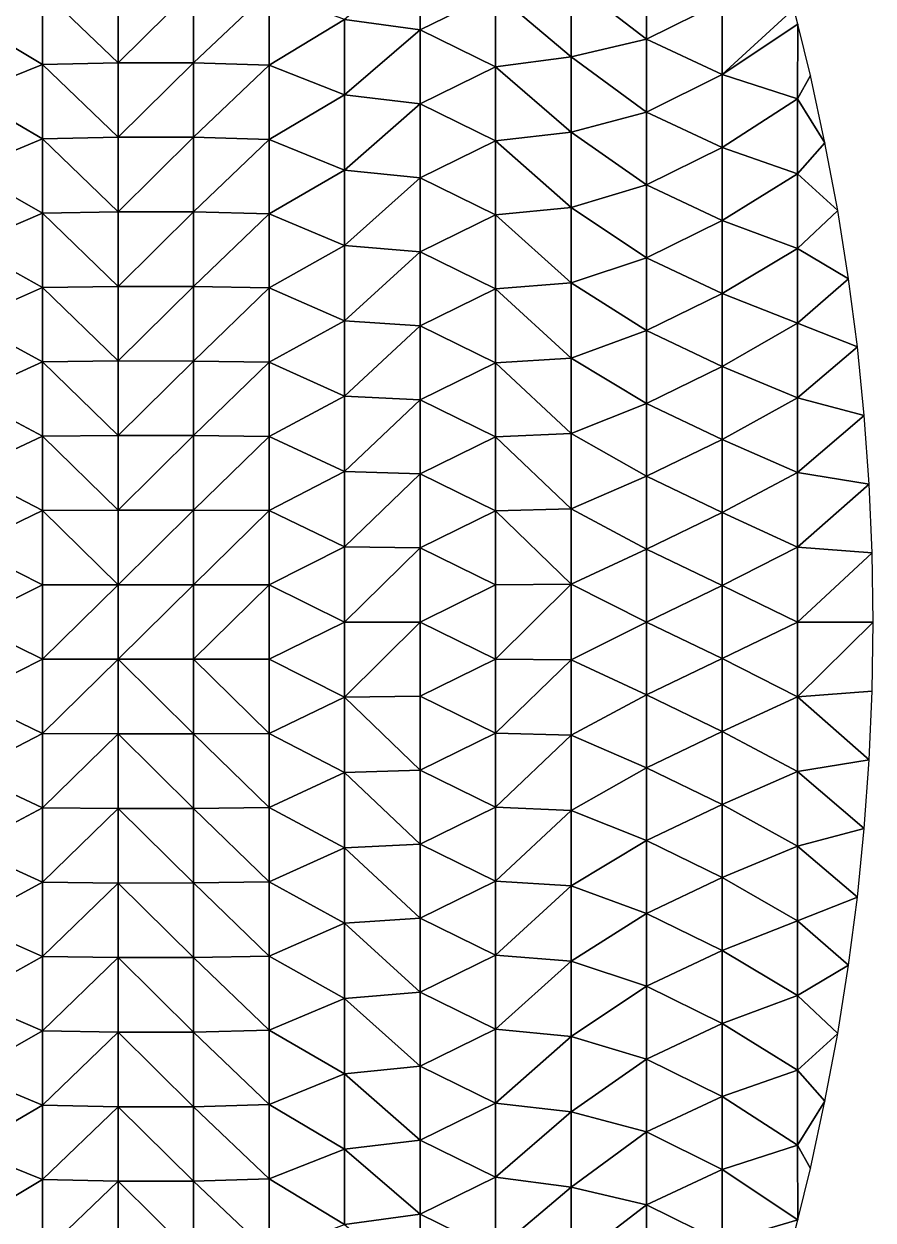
# Model space of a CAD drawing. Header units: inches. Extents: x -160 to 160, y -160 to 160.
# Drawn here: x 103.7 to 160, y -39.7 to 39.7 of the extents above; entities that cross this region are included whole.
import ezdxf

# ---------------------------------------------------------------- set-up
doc = ezdxf.new("R2010")
doc.units = ezdxf.units.IN
doc.header["$LTSCALE"] = 35.827254
doc.header["$MEASUREMENT"] = 0
doc.layers.add('1', color=7, linetype='CONTINUOUS')

msp = doc.modelspace()

# ---------------------------------------------------------------- linework, layer by layer
at = {"layer": '1', "linetype": 'CONTINUOUS'}
for points in [[(129.975, 39.269), (129.975, 44.178), (124.97, 39.944), (129.975, 39.269)], [(129.975, 39.269), (134.98, 41.718), (129.975, 44.178), (129.975, 39.269)], [(144.99, 38.642), (144.99, 43.472), (139.985, 42.486), (144.99, 38.642)], [(144.99, 38.642), (149.995, 41.136), (144.99, 43.472), (144.99, 38.642)], [(139.985, 37.488), (139.985, 42.486), (134.98, 41.718), (139.985, 37.488)], [(139.985, 37.488), (144.99, 38.642), (139.985, 42.486), (139.985, 37.488)], [(104.95, 36.968), (104.95, 41.898), (99.945, 39.959), (104.95, 36.968)], [(109.955, 37.091), (109.955, 42.037), (104.95, 41.898), (109.955, 37.091)], [(104.95, 36.968), (109.955, 37.091), (104.95, 41.898), (104.95, 36.968)], [(109.955, 37.091), (114.96, 42.031), (109.955, 42.037), (109.955, 37.091)], [(114.96, 37.086), (114.96, 42.031), (109.955, 37.091), (114.96, 37.086)], [(114.96, 37.086), (119.965, 41.839), (114.96, 42.031), (114.96, 37.086)], [(119.965, 36.917), (119.965, 41.839), (114.96, 37.086), (119.965, 36.917)], [(119.965, 36.917), (124.97, 39.944), (119.965, 41.839), (119.965, 36.917)], [(134.98, 36.81), (134.98, 41.718), (129.975, 39.269), (134.98, 36.81)], [(134.98, 36.81), (139.985, 37.488), (134.98, 41.718), (134.98, 36.81)], [(149.995, 36.296), (149.995, 41.136), (144.99, 38.642), (149.995, 36.296)], [(149.995, 36.296), (154.744, 40.671), (149.995, 41.136), (149.995, 36.296)], [(155.012, 39.64), (154.744, 40.671), (149.995, 36.296), (155.012, 39.64)], [(99.945, 34.964), (104.95, 36.968), (99.945, 39.959), (99.945, 34.964)], [(124.97, 34.951), (124.97, 39.944), (119.965, 36.917), (124.97, 34.951)], [(124.97, 34.951), (129.975, 39.269), (124.97, 39.944), (124.97, 34.951)], [(129.975, 34.361), (129.975, 39.269), (124.97, 34.951), (129.975, 34.361)], [(129.975, 34.361), (134.98, 36.81), (129.975, 39.269), (129.975, 34.361)], [(155, 34.684), (155.012, 39.64), (149.995, 36.296), (155, 34.684)], [(155.012, 39.64), (155, 34.684), (155.842, 36.241), (155.012, 39.64)], [(144.99, 33.812), (144.99, 38.642), (139.985, 37.488), (144.99, 33.812)], [(144.99, 33.812), (149.995, 36.296), (144.99, 38.642), (144.99, 33.812)], [(139.985, 32.489), (139.985, 37.488), (134.98, 36.81), (139.985, 32.489)], [(139.985, 32.489), (144.99, 33.812), (139.985, 37.488), (139.985, 32.489)], [(104.95, 32.039), (104.95, 36.968), (99.945, 34.964), (104.95, 32.039)], [(109.955, 32.146), (109.955, 37.091), (104.95, 36.968), (109.955, 32.146)], [(104.95, 32.039), (109.955, 32.146), (104.95, 36.968), (104.95, 32.039)], [(109.955, 32.146), (114.96, 37.086), (109.955, 37.091), (109.955, 32.146)], [(114.96, 32.141), (114.96, 37.086), (109.955, 32.146), (114.96, 32.141)], [(114.96, 32.141), (119.965, 36.917), (114.96, 37.086), (114.96, 32.141)], [(119.965, 31.995), (119.965, 36.917), (114.96, 32.141), (119.965, 31.995)], [(119.965, 31.995), (124.97, 34.951), (119.965, 36.917), (119.965, 31.995)], [(134.98, 31.902), (134.98, 36.81), (129.975, 34.361), (134.98, 31.902)], [(134.98, 31.902), (139.985, 32.489), (134.98, 36.81), (134.98, 31.902)], [(149.995, 31.457), (149.995, 36.296), (144.99, 33.812), (149.995, 31.457)], [(149.995, 31.457), (155, 34.684), (149.995, 36.296), (149.995, 31.457)], [(155.842, 36.241), (155, 34.684), (156.812, 31.778), (155.842, 36.241)], [(99.945, 29.969), (104.95, 32.039), (99.945, 34.964), (99.945, 29.969)], [(124.97, 29.958), (124.97, 34.951), (119.965, 31.995), (124.97, 29.958)], [(124.97, 29.958), (129.975, 34.361), (124.97, 34.951), (124.97, 29.958)], [(129.975, 29.452), (129.975, 34.361), (124.97, 29.958), (129.975, 29.452)], [(129.975, 29.452), (134.98, 31.902), (129.975, 34.361), (129.975, 29.452)], [(155, 29.729), (155, 34.684), (149.995, 31.457), (155, 29.729)], [(155, 34.684), (155, 29.729), (156.812, 31.778), (155, 34.684)], [(144.99, 28.982), (144.99, 33.812), (139.985, 32.489), (144.99, 28.982)], [(144.99, 28.982), (149.995, 31.457), (144.99, 33.812), (144.99, 28.982)], [(104.95, 27.11), (104.95, 32.039), (99.945, 29.969), (104.95, 27.11)], [(109.955, 27.2), (109.955, 32.146), (104.95, 32.039), (109.955, 27.2)], [(104.95, 27.11), (109.955, 27.2), (104.95, 32.039), (104.95, 27.11)], [(109.955, 27.2), (114.96, 32.141), (109.955, 32.146), (109.955, 27.2)], [(114.96, 27.197), (114.96, 32.141), (109.955, 27.2), (114.96, 27.197)], [(114.96, 27.197), (119.965, 31.995), (114.96, 32.141), (114.96, 27.197)], [(119.965, 27.072), (119.965, 31.995), (114.96, 27.197), (119.965, 27.072)], [(119.965, 27.072), (124.97, 29.958), (119.965, 31.995), (119.965, 27.072)], [(134.98, 26.994), (134.98, 31.902), (129.975, 29.452), (134.98, 26.994)], [(139.985, 27.491), (139.985, 32.489), (134.98, 31.902), (139.985, 27.491)], [(134.98, 26.994), (139.985, 27.491), (134.98, 31.902), (134.98, 26.994)], [(139.985, 27.491), (144.99, 28.982), (139.985, 32.489), (139.985, 27.491)], [(156.812, 31.778), (155, 29.729), (157.656, 27.283), (156.812, 31.778)], [(149.995, 26.617), (149.995, 31.457), (144.99, 28.982), (149.995, 26.617)], [(149.995, 26.617), (155, 29.729), (149.995, 31.457), (149.995, 26.617)], [(99.945, 24.974), (104.95, 27.11), (99.945, 29.969), (99.945, 24.974)], [(124.97, 24.965), (124.97, 29.958), (119.965, 27.072), (124.97, 24.965)], [(124.97, 24.965), (129.975, 29.452), (124.97, 29.958), (124.97, 24.965)], [(129.975, 24.543), (129.975, 29.452), (124.97, 24.965), (129.975, 24.543)], [(129.975, 24.543), (134.98, 26.994), (129.975, 29.452), (129.975, 24.543)], [(155, 24.774), (155, 29.729), (149.995, 26.617), (155, 24.774)], [(155, 29.729), (155, 24.774), (157.656, 27.283), (155, 29.729)], [(144.99, 24.151), (144.99, 28.982), (139.985, 27.491), (144.99, 24.151)], [(144.99, 24.151), (149.995, 26.617), (144.99, 28.982), (144.99, 24.151)], [(104.95, 22.181), (104.95, 27.11), (99.945, 24.974), (104.95, 22.181)], [(109.955, 22.255), (109.955, 27.2), (104.95, 27.11), (109.955, 22.255)], [(104.95, 22.181), (109.955, 22.255), (104.95, 27.11), (104.95, 22.181)], [(109.955, 22.255), (114.96, 27.197), (109.955, 27.2), (109.955, 22.255)], [(114.96, 22.252), (114.96, 27.197), (109.955, 22.255), (114.96, 22.252)], [(114.96, 22.252), (119.965, 27.072), (114.96, 27.197), (114.96, 22.252)], [(119.965, 22.15), (119.965, 27.072), (114.96, 22.252), (119.965, 22.15)], [(119.965, 22.15), (124.97, 24.965), (119.965, 27.072), (119.965, 22.15)], [(134.98, 22.086), (134.98, 26.994), (129.975, 24.543), (134.98, 22.086)], [(139.985, 22.493), (139.985, 27.491), (134.98, 26.994), (139.985, 22.493)], [(134.98, 22.086), (139.985, 22.493), (134.98, 26.994), (134.98, 22.086)], [(139.985, 22.493), (144.99, 24.151), (139.985, 27.491), (139.985, 22.493)], [(157.656, 27.283), (155, 24.774), (158.372, 22.766), (157.656, 27.283)], [(149.995, 21.778), (149.995, 26.617), (144.99, 24.151), (149.995, 21.778)], [(149.995, 21.778), (155, 24.774), (149.995, 26.617), (149.995, 21.778)], [(99.945, 19.979), (104.95, 22.181), (99.945, 24.974), (99.945, 19.979)], [(124.97, 19.972), (124.97, 24.965), (119.965, 22.15), (124.97, 19.972)], [(124.97, 19.972), (129.975, 24.543), (124.97, 24.965), (124.97, 19.972)], [(155, 19.819), (155, 24.774), (149.995, 21.778), (155, 19.819)], [(155, 24.774), (155, 19.819), (158.372, 22.766), (155, 24.774)], [(129.975, 19.635), (129.975, 24.543), (124.97, 19.972), (129.975, 19.635)], [(129.975, 19.635), (134.98, 22.086), (129.975, 24.543), (129.975, 19.635)], [(144.99, 19.321), (144.99, 24.151), (139.985, 22.493), (144.99, 19.321)], [(144.99, 19.321), (149.995, 21.778), (144.99, 24.151), (144.99, 19.321)], [(109.955, 17.309), (109.955, 22.255), (104.95, 22.181), (109.955, 17.309)], [(109.955, 17.309), (114.96, 22.252), (109.955, 22.255), (109.955, 17.309)], [(114.96, 17.307), (114.96, 22.252), (109.955, 17.309), (114.96, 17.307)], [(114.96, 17.307), (119.965, 22.15), (114.96, 22.252), (114.96, 17.307)], [(139.985, 17.494), (139.985, 22.493), (134.98, 22.086), (139.985, 17.494)], [(139.985, 17.494), (144.99, 19.321), (139.985, 22.493), (139.985, 17.494)], [(158.372, 22.766), (155, 19.819), (158.957, 18.239), (158.372, 22.766)], [(104.95, 17.252), (104.95, 22.181), (99.945, 19.979), (104.95, 17.252)], [(104.95, 17.252), (109.955, 17.309), (104.95, 22.181), (104.95, 17.252)], [(119.965, 17.228), (119.965, 22.15), (114.96, 17.307), (119.965, 17.228)], [(119.965, 17.228), (124.97, 19.972), (119.965, 22.15), (119.965, 17.228)], [(134.98, 17.178), (134.98, 22.086), (129.975, 19.635), (134.98, 17.178)], [(134.98, 17.178), (139.985, 17.494), (134.98, 22.086), (134.98, 17.178)], [(149.995, 16.938), (149.995, 21.778), (144.99, 19.321), (149.995, 16.938)], [(149.995, 16.938), (155, 19.819), (149.995, 21.778), (149.995, 16.938)], [(99.945, 14.985), (104.95, 17.252), (99.945, 19.979), (99.945, 14.985)], [(124.97, 14.979), (124.97, 19.972), (119.965, 17.228), (124.97, 14.979)], [(124.97, 14.979), (129.975, 19.635), (124.97, 19.972), (124.97, 14.979)], [(129.975, 14.726), (129.975, 19.635), (124.97, 14.979), (129.975, 14.726)], [(129.975, 14.726), (134.98, 17.178), (129.975, 19.635), (129.975, 14.726)], [(144.99, 14.491), (144.99, 19.321), (139.985, 17.494), (144.99, 14.491)], [(144.99, 14.491), (149.995, 16.938), (144.99, 19.321), (144.99, 14.491)], [(155, 14.864), (155, 19.819), (149.995, 16.938), (155, 14.864)], [(155, 19.819), (155, 14.864), (158.957, 18.239), (155, 19.819)], [(139.985, 12.496), (139.985, 17.494), (134.98, 17.178), (139.985, 12.496)], [(139.985, 12.496), (144.99, 14.491), (139.985, 17.494), (139.985, 12.496)], [(158.957, 18.239), (155, 14.864), (159.412, 13.702), (158.957, 18.239)], [(104.95, 12.323), (104.95, 17.252), (99.945, 14.985), (104.95, 12.323)], [(109.955, 12.364), (109.955, 17.309), (104.95, 17.252), (109.955, 12.364)], [(104.95, 12.323), (109.955, 12.364), (104.95, 17.252), (104.95, 12.323)], [(109.955, 12.364), (114.96, 17.307), (109.955, 17.309), (109.955, 12.364)], [(114.96, 12.362), (114.96, 17.307), (109.955, 12.364), (114.96, 12.362)], [(114.96, 12.362), (119.965, 17.228), (114.96, 17.307), (114.96, 12.362)], [(119.965, 12.306), (119.965, 17.228), (114.96, 12.362), (119.965, 12.306)], [(119.965, 12.306), (124.97, 14.979), (119.965, 17.228), (119.965, 12.306)], [(134.98, 12.27), (134.98, 17.178), (129.975, 14.726), (134.98, 12.27)], [(134.98, 12.27), (139.985, 12.496), (134.98, 17.178), (134.98, 12.27)], [(149.995, 12.099), (149.995, 16.938), (144.99, 14.491), (149.995, 12.099)], [(149.995, 12.099), (155, 14.864), (149.995, 16.938), (149.995, 12.099)], [(99.945, 9.99), (104.95, 12.323), (99.945, 14.985), (99.945, 9.99)], [(124.97, 9.986), (124.97, 14.979), (119.965, 12.306), (124.97, 9.986)], [(124.97, 9.986), (129.975, 14.726), (124.97, 14.979), (124.97, 9.986)], [(129.975, 9.817), (129.975, 14.726), (124.97, 9.986), (129.975, 9.817)], [(129.975, 9.817), (134.98, 12.27), (129.975, 14.726), (129.975, 9.817)], [(144.99, 9.661), (144.99, 14.491), (139.985, 12.496), (144.99, 9.661)], [(144.99, 9.661), (149.995, 12.099), (144.99, 14.491), (144.99, 9.661)], [(155, 9.91), (155, 14.864), (149.995, 12.099), (155, 9.91)], [(155, 14.864), (155, 9.91), (159.412, 13.702), (155, 14.864)], [(159.412, 13.702), (155, 9.91), (159.737, 9.15), (159.412, 13.702)], [(104.95, 7.394), (104.95, 12.323), (99.945, 9.99), (104.95, 7.394)], [(109.955, 7.418), (109.955, 12.364), (104.95, 12.323), (109.955, 7.418)], [(104.95, 7.394), (109.955, 7.418), (104.95, 12.323), (104.95, 7.394)], [(109.955, 7.418), (114.96, 12.362), (109.955, 12.364), (109.955, 7.418)], [(114.96, 7.417), (114.96, 12.362), (109.955, 7.418), (114.96, 7.417)], [(114.96, 7.417), (119.965, 12.306), (114.96, 12.362), (114.96, 7.417)], [(119.965, 7.383), (119.965, 12.306), (114.96, 7.417), (119.965, 7.383)], [(119.965, 7.383), (124.97, 9.986), (119.965, 12.306), (119.965, 7.383)], [(134.98, 7.362), (134.98, 12.27), (129.975, 9.817), (134.98, 7.362)], [(139.985, 7.498), (139.985, 12.496), (134.98, 12.27), (139.985, 7.498)], [(134.98, 7.362), (139.985, 7.498), (134.98, 12.27), (134.98, 7.362)], [(139.985, 7.498), (144.99, 9.661), (139.985, 12.496), (139.985, 7.498)], [(149.995, 7.259), (149.995, 12.099), (144.99, 9.661), (149.995, 7.259)], [(149.995, 7.259), (155, 9.91), (149.995, 12.099), (149.995, 7.259)], [(99.945, 4.995), (104.95, 7.394), (99.945, 9.99), (99.945, 4.995)], [(124.97, 4.993), (124.97, 9.986), (119.965, 7.383), (124.97, 4.993)], [(124.97, 4.993), (129.975, 9.817), (124.97, 9.986), (124.97, 4.993)], [(129.975, 4.909), (129.975, 9.817), (124.97, 4.993), (129.975, 4.909)], [(129.975, 4.909), (134.98, 7.362), (129.975, 9.817), (129.975, 4.909)], [(144.99, 4.83), (144.99, 9.661), (139.985, 7.498), (144.99, 4.83)], [(144.99, 4.83), (149.995, 7.259), (144.99, 9.661), (144.99, 4.83)], [(155, 4.955), (155, 9.91), (149.995, 7.259), (155, 4.955)], [(155, 9.91), (155, 4.955), (159.737, 9.15), (155, 9.91)], [(159.737, 9.15), (155, 4.955), (159.933, 4.583), (159.737, 9.15)], [(104.95, 2.465), (104.95, 7.394), (99.945, 4.995), (104.95, 2.465)], [(109.955, 2.473), (109.955, 7.418), (104.95, 7.394), (109.955, 2.473)], [(104.95, 2.465), (109.955, 2.473), (104.95, 7.394), (104.95, 2.465)], [(109.955, 2.473), (114.96, 7.417), (109.955, 7.418), (109.955, 2.473)], [(114.96, 2.472), (114.96, 7.417), (109.955, 2.473), (114.96, 2.472)], [(114.96, 2.472), (119.965, 7.383), (114.96, 7.417), (114.96, 2.472)], [(119.965, 2.461), (119.965, 7.383), (114.96, 2.472), (119.965, 2.461)], [(119.965, 2.461), (124.97, 4.993), (119.965, 7.383), (119.965, 2.461)], [(134.98, 2.454), (134.98, 7.362), (129.975, 4.909), (134.98, 2.454)], [(139.985, 2.499), (139.985, 7.498), (134.98, 7.362), (139.985, 2.499)], [(134.98, 2.454), (139.985, 2.499), (134.98, 7.362), (134.98, 2.454)], [(139.985, 2.499), (144.99, 4.83), (139.985, 7.498), (139.985, 2.499)], [(149.995, 2.42), (149.995, 7.259), (144.99, 4.83), (149.995, 2.42)], [(149.995, 2.42), (155, 4.955), (149.995, 7.259), (149.995, 2.42)], [(99.945, 0), (104.95, 2.465), (99.945, 4.995), (99.945, 0)], [(124.97, 0), (124.97, 4.993), (119.965, 2.461), (124.97, 0)], [(124.97, 0), (129.975, 4.909), (124.97, 4.993), (124.97, 0)], [(129.975, 0), (129.975, 4.909), (124.97, 0), (129.975, 0)], [(129.975, 0), (134.98, 2.454), (129.975, 4.909), (129.975, 0)], [(144.99, 0), (144.99, 4.83), (139.985, 2.499), (144.99, 0)], [(144.99, 0), (149.995, 2.42), (144.99, 4.83), (144.99, 0)], [(155, 0), (155, 4.955), (149.995, 2.42), (155, 0)], [(155, 4.955), (155, 0), (159.933, 4.583), (155, 4.955)], [(155, 0), (160, 0), (159.933, 4.583), (155, 0)], [(104.95, -2.465), (104.95, 2.465), (99.945, 0), (104.95, -2.465)], [(109.955, -2.473), (109.955, 2.473), (104.95, -2.465), (109.955, -2.473)], [(104.95, -2.465), (109.955, 2.473), (104.95, 2.465), (104.95, -2.465)], [(109.955, -2.473), (114.96, 2.472), (109.955, 2.473), (109.955, -2.473)], [(114.96, -2.472), (114.96, 2.472), (109.955, -2.473), (114.96, -2.472)], [(114.96, -2.472), (119.965, 2.461), (114.96, 2.472), (114.96, -2.472)], [(119.965, -2.461), (119.965, 2.461), (114.96, -2.472), (119.965, -2.461)], [(119.965, -2.461), (124.97, 0), (119.965, 2.461), (119.965, -2.461)], [(134.98, -2.454), (134.98, 2.454), (129.975, 0), (134.98, -2.454)], [(139.985, -2.499), (139.985, 2.499), (134.98, -2.454), (139.985, -2.499)], [(134.98, -2.454), (139.985, 2.499), (134.98, 2.454), (134.98, -2.454)], [(139.985, -2.499), (144.99, 0), (139.985, 2.499), (139.985, -2.499)], [(149.995, -2.42), (149.995, 2.42), (144.99, 0), (149.995, -2.42)], [(149.995, -2.42), (155, 0), (149.995, 2.42), (149.995, -2.42)], [(99.945, -4.995), (104.95, -2.465), (99.945, 0), (99.945, -4.995)], [(124.97, -4.993), (124.97, 0), (119.965, -2.461), (124.97, -4.993)], [(129.975, -4.909), (129.975, 0), (124.97, -4.993), (129.975, -4.909)], [(124.97, -4.993), (129.975, 0), (124.97, 0), (124.97, -4.993)], [(129.975, -4.909), (134.98, -2.454), (129.975, 0), (129.975, -4.909)], [(144.99, -4.83), (144.99, 0), (139.985, -2.499), (144.99, -4.83)], [(144.99, -4.83), (149.995, -2.42), (144.99, 0), (144.99, -4.83)], [(155, -4.955), (155, 0), (149.995, -2.42), (155, -4.955)], [(159.933, -4.583), (160, 0), (155, -4.955), (159.933, -4.583)], [(155, -4.955), (160, 0), (155, 0), (155, -4.955)], [(104.95, -7.394), (104.95, -2.465), (99.945, -4.995), (104.95, -7.394)], [(104.95, -7.394), (109.955, -2.473), (104.95, -2.465), (104.95, -7.394)], [(109.955, -7.418), (109.955, -2.473), (104.95, -7.394), (109.955, -7.418)], [(114.96, -7.417), (114.96, -2.472), (109.955, -2.473), (114.96, -7.417)], [(109.955, -7.418), (114.96, -7.417), (109.955, -2.473), (109.955, -7.418)], [(119.965, -7.383), (119.965, -2.461), (114.96, -2.472), (119.965, -7.383)], [(114.96, -7.417), (119.965, -7.383), (114.96, -2.472), (114.96, -7.417)], [(119.965, -7.383), (124.97, -4.993), (119.965, -2.461), (119.965, -7.383)], [(134.98, -7.362), (134.98, -2.454), (129.975, -4.909), (134.98, -7.362)], [(134.98, -7.362), (139.985, -2.499), (134.98, -2.454), (134.98, -7.362)], [(139.985, -7.498), (139.985, -2.499), (134.98, -7.362), (139.985, -7.498)], [(139.985, -7.498), (144.99, -4.83), (139.985, -2.499), (139.985, -7.498)], [(149.995, -7.259), (149.995, -2.42), (144.99, -4.83), (149.995, -7.259)], [(149.995, -7.259), (155, -4.955), (149.995, -2.42), (149.995, -7.259)], [(159.737, -9.15), (159.933, -4.583), (155, -4.955), (159.737, -9.15)], [(99.945, -9.99), (104.95, -7.394), (99.945, -4.995), (99.945, -9.99)], [(124.97, -9.986), (124.97, -4.993), (119.965, -7.383), (124.97, -9.986)], [(129.975, -9.817), (129.975, -4.909), (124.97, -4.993), (129.975, -9.817)], [(124.97, -9.986), (129.975, -9.817), (124.97, -4.993), (124.97, -9.986)], [(129.975, -9.817), (134.98, -7.362), (129.975, -4.909), (129.975, -9.817)], [(144.99, -9.661), (144.99, -4.83), (139.985, -7.498), (144.99, -9.661)], [(144.99, -9.661), (149.995, -7.259), (144.99, -4.83), (144.99, -9.661)], [(155, -9.91), (155, -4.955), (149.995, -7.259), (155, -9.91)], [(155, -9.91), (159.737, -9.15), (155, -4.955), (155, -9.91)], [(104.95, -12.323), (104.95, -7.394), (99.945, -9.99), (104.95, -12.323)], [(104.95, -12.323), (109.955, -7.418), (104.95, -7.394), (104.95, -12.323)], [(109.955, -12.364), (109.955, -7.418), (104.95, -12.323), (109.955, -12.364)], [(114.96, -12.362), (114.96, -7.417), (109.955, -7.418), (114.96, -12.362)], [(109.955, -12.364), (114.96, -12.362), (109.955, -7.418), (109.955, -12.364)], [(119.965, -12.306), (119.965, -7.383), (114.96, -7.417), (119.965, -12.306)], [(114.96, -12.362), (119.965, -12.306), (114.96, -7.417), (114.96, -12.362)], [(119.965, -12.306), (124.97, -9.986), (119.965, -7.383), (119.965, -12.306)], [(134.98, -12.27), (134.98, -7.362), (129.975, -9.817), (134.98, -12.27)], [(134.98, -12.27), (139.985, -7.498), (134.98, -7.362), (134.98, -12.27)], [(139.985, -12.496), (139.985, -7.498), (134.98, -12.27), (139.985, -12.496)], [(139.985, -12.496), (144.99, -9.661), (139.985, -7.498), (139.985, -12.496)], [(149.995, -12.099), (149.995, -7.259), (144.99, -9.661), (149.995, -12.099)], [(149.995, -12.099), (155, -9.91), (149.995, -7.259), (149.995, -12.099)], [(159.412, -13.702), (159.737, -9.15), (155, -9.91), (159.412, -13.702)], [(99.945, -14.985), (104.95, -12.323), (99.945, -9.99), (99.945, -14.985)], [(124.97, -14.979), (124.97, -9.986), (119.965, -12.306), (124.97, -14.979)], [(129.975, -14.726), (129.975, -9.817), (124.97, -9.986), (129.975, -14.726)], [(124.97, -14.979), (129.975, -14.726), (124.97, -9.986), (124.97, -14.979)], [(129.975, -14.726), (134.98, -12.27), (129.975, -9.817), (129.975, -14.726)], [(144.99, -14.491), (144.99, -9.661), (139.985, -12.496), (144.99, -14.491)], [(144.99, -14.491), (149.995, -12.099), (144.99, -9.661), (144.99, -14.491)], [(155, -14.864), (155, -9.91), (149.995, -12.099), (155, -14.864)], [(155, -14.864), (159.412, -13.702), (155, -9.91), (155, -14.864)], [(104.95, -17.252), (104.95, -12.323), (99.945, -14.985), (104.95, -17.252)], [(104.95, -17.252), (109.955, -12.364), (104.95, -12.323), (104.95, -17.252)], [(109.955, -17.309), (109.955, -12.364), (104.95, -17.252), (109.955, -17.309)], [(114.96, -17.307), (114.96, -12.362), (109.955, -12.364), (114.96, -17.307)], [(109.955, -17.309), (114.96, -17.307), (109.955, -12.364), (109.955, -17.309)], [(119.965, -17.228), (119.965, -12.306), (114.96, -12.362), (119.965, -17.228)], [(114.96, -17.307), (119.965, -17.228), (114.96, -12.362), (114.96, -17.307)], [(119.965, -17.228), (124.97, -14.979), (119.965, -12.306), (119.965, -17.228)], [(134.98, -17.178), (134.98, -12.27), (129.975, -14.726), (134.98, -17.178)], [(134.98, -17.178), (139.985, -12.496), (134.98, -12.27), (134.98, -17.178)], [(139.985, -17.494), (139.985, -12.496), (134.98, -17.178), (139.985, -17.494)], [(139.985, -17.494), (144.99, -14.491), (139.985, -12.496), (139.985, -17.494)], [(149.995, -16.938), (149.995, -12.099), (144.99, -14.491), (149.995, -16.938)], [(149.995, -16.938), (155, -14.864), (149.995, -12.099), (149.995, -16.938)], [(158.957, -18.239), (159.412, -13.702), (155, -14.864), (158.957, -18.239)], [(99.945, -19.979), (104.95, -17.252), (99.945, -14.985), (99.945, -19.979)], [(124.97, -19.972), (124.97, -14.979), (119.965, -17.228), (124.97, -19.972)], [(129.975, -19.635), (129.975, -14.726), (124.97, -14.979), (129.975, -19.635)], [(124.97, -19.972), (129.975, -19.635), (124.97, -14.979), (124.97, -19.972)], [(129.975, -19.635), (134.98, -17.178), (129.975, -14.726), (129.975, -19.635)], [(144.99, -19.321), (144.99, -14.491), (139.985, -17.494), (144.99, -19.321)], [(144.99, -19.321), (149.995, -16.938), (144.99, -14.491), (144.99, -19.321)], [(155, -19.819), (155, -14.864), (149.995, -16.938), (155, -19.819)], [(155, -19.819), (158.957, -18.239), (155, -14.864), (155, -19.819)], [(104.95, -22.181), (104.95, -17.252), (99.945, -19.979), (104.95, -22.181)], [(104.95, -22.181), (109.955, -17.309), (104.95, -17.252), (104.95, -22.181)], [(109.955, -22.255), (109.955, -17.309), (104.95, -22.181), (109.955, -22.255)], [(114.96, -22.252), (114.96, -17.307), (109.955, -17.309), (114.96, -22.252)], [(109.955, -22.255), (114.96, -22.252), (109.955, -17.309), (109.955, -22.255)], [(119.965, -22.15), (119.965, -17.228), (114.96, -17.307), (119.965, -22.15)], [(114.96, -22.252), (119.965, -22.15), (114.96, -17.307), (114.96, -22.252)], [(119.965, -22.15), (124.97, -19.972), (119.965, -17.228), (119.965, -22.15)], [(134.98, -22.086), (134.98, -17.178), (129.975, -19.635), (134.98, -22.086)], [(134.98, -22.086), (139.985, -17.494), (134.98, -17.178), (134.98, -22.086)], [(149.995, -21.778), (149.995, -16.938), (144.99, -19.321), (149.995, -21.778)], [(149.995, -21.778), (155, -19.819), (149.995, -16.938), (149.995, -21.778)], [(139.985, -22.493), (139.985, -17.494), (134.98, -22.086), (139.985, -22.493)], [(139.985, -22.493), (144.99, -19.321), (139.985, -17.494), (139.985, -22.493)], [(158.372, -22.766), (158.957, -18.239), (155, -19.819), (158.372, -22.766)], [(129.975, -24.543), (129.975, -19.635), (124.97, -19.972), (129.975, -24.543)], [(129.975, -24.543), (134.98, -22.086), (129.975, -19.635), (129.975, -24.543)], [(144.99, -24.151), (144.99, -19.321), (139.985, -22.493), (144.99, -24.151)], [(144.99, -24.151), (149.995, -21.778), (144.99, -19.321), (144.99, -24.151)], [(155, -24.774), (155, -19.819), (149.995, -21.778), (155, -24.774)], [(155, -24.774), (158.372, -22.766), (155, -19.819), (155, -24.774)], [(99.945, -24.974), (104.95, -22.181), (99.945, -19.979), (99.945, -24.974)], [(124.97, -24.965), (124.97, -19.972), (119.965, -22.15), (124.97, -24.965)], [(124.97, -24.965), (129.975, -24.543), (124.97, -19.972), (124.97, -24.965)], [(104.95, -27.11), (104.95, -22.181), (99.945, -24.974), (104.95, -27.11)], [(104.95, -27.11), (109.955, -22.255), (104.95, -22.181), (104.95, -27.11)], [(119.965, -27.072), (119.965, -22.15), (114.96, -22.252), (119.965, -27.072)], [(119.965, -27.072), (124.97, -24.965), (119.965, -22.15), (119.965, -27.072)], [(134.98, -26.994), (134.98, -22.086), (129.975, -24.543), (134.98, -26.994)], [(134.98, -26.994), (139.985, -22.493), (134.98, -22.086), (134.98, -26.994)], [(149.995, -26.617), (149.995, -21.778), (144.99, -24.151), (149.995, -26.617)], [(149.995, -26.617), (155, -24.774), (149.995, -21.778), (149.995, -26.617)], [(109.955, -27.2), (109.955, -22.255), (104.95, -27.11), (109.955, -27.2)], [(114.96, -27.197), (114.96, -22.252), (109.955, -22.255), (114.96, -27.197)], [(109.955, -27.2), (114.96, -27.197), (109.955, -22.255), (109.955, -27.2)], [(114.96, -27.197), (119.965, -27.072), (114.96, -22.252), (114.96, -27.197)], [(139.985, -27.491), (139.985, -22.493), (134.98, -26.994), (139.985, -27.491)], [(139.985, -27.491), (144.99, -24.151), (139.985, -22.493), (139.985, -27.491)], [(157.656, -27.283), (158.372, -22.766), (155, -24.774), (157.656, -27.283)], [(129.975, -29.452), (129.975, -24.543), (124.97, -24.965), (129.975, -29.452)], [(129.975, -29.452), (134.98, -26.994), (129.975, -24.543), (129.975, -29.452)], [(144.99, -28.982), (144.99, -24.151), (139.985, -27.491), (144.99, -28.982)], [(144.99, -28.982), (149.995, -26.617), (144.99, -24.151), (144.99, -28.982)], [(99.945, -29.969), (104.95, -27.11), (99.945, -24.974), (99.945, -29.969)], [(124.97, -29.958), (124.97, -24.965), (119.965, -27.072), (124.97, -29.958)], [(124.97, -29.958), (129.975, -29.452), (124.97, -24.965), (124.97, -29.958)], [(155, -29.729), (155, -24.774), (149.995, -26.617), (155, -29.729)], [(155, -29.729), (157.656, -27.283), (155, -24.774), (155, -29.729)], [(149.995, -31.457), (149.995, -26.617), (144.99, -28.982), (149.995, -31.457)], [(149.995, -31.457), (155, -29.729), (149.995, -26.617), (149.995, -31.457)], [(104.95, -32.039), (104.95, -27.11), (99.945, -29.969), (104.95, -32.039)], [(104.95, -32.039), (109.955, -27.2), (104.95, -27.11), (104.95, -32.039)], [(109.955, -32.146), (109.955, -27.2), (104.95, -32.039), (109.955, -32.146)], [(114.96, -32.141), (114.96, -27.197), (109.955, -27.2), (114.96, -32.141)], [(109.955, -32.146), (114.96, -32.141), (109.955, -27.2), (109.955, -32.146)], [(119.965, -31.995), (119.965, -27.072), (114.96, -27.197), (119.965, -31.995)], [(114.96, -32.141), (119.965, -31.995), (114.96, -27.197), (114.96, -32.141)], [(119.965, -31.995), (124.97, -29.958), (119.965, -27.072), (119.965, -31.995)], [(134.98, -31.902), (134.98, -26.994), (129.975, -29.452), (134.98, -31.902)], [(134.98, -31.902), (139.985, -27.491), (134.98, -26.994), (134.98, -31.902)], [(139.985, -32.489), (139.985, -27.491), (134.98, -31.902), (139.985, -32.489)], [(139.985, -32.489), (144.99, -28.982), (139.985, -27.491), (139.985, -32.489)], [(156.812, -31.778), (157.656, -27.283), (155, -29.729), (156.812, -31.778)], [(144.99, -33.812), (144.99, -28.982), (139.985, -32.489), (144.99, -33.812)], [(144.99, -33.812), (149.995, -31.457), (144.99, -28.982), (144.99, -33.812)], [(99.945, -34.964), (104.95, -32.039), (99.945, -29.969), (99.945, -34.964)], [(124.97, -34.951), (124.97, -29.958), (119.965, -31.995), (124.97, -34.951)], [(129.975, -34.361), (129.975, -29.452), (124.97, -29.958), (129.975, -34.361)], [(124.97, -34.951), (129.975, -34.361), (124.97, -29.958), (124.97, -34.951)], [(129.975, -34.361), (134.98, -31.902), (129.975, -29.452), (129.975, -34.361)], [(155, -34.684), (155, -29.729), (149.995, -31.457), (155, -34.684)], [(155, -34.684), (156.812, -31.778), (155, -29.729), (155, -34.684)], [(149.995, -36.296), (149.995, -31.457), (144.99, -33.812), (149.995, -36.296)], [(149.995, -36.296), (155, -34.684), (149.995, -31.457), (149.995, -36.296)], [(104.95, -36.968), (104.95, -32.039), (99.945, -34.964), (104.95, -36.968)], [(104.95, -36.968), (109.955, -32.146), (104.95, -32.039), (104.95, -36.968)], [(109.955, -37.091), (109.955, -32.146), (104.95, -36.968), (109.955, -37.091)], [(114.96, -37.086), (114.96, -32.141), (109.955, -32.146), (114.96, -37.086)], [(109.955, -37.091), (114.96, -37.086), (109.955, -32.146), (109.955, -37.091)], [(119.965, -36.917), (119.965, -31.995), (114.96, -32.141), (119.965, -36.917)], [(114.96, -37.086), (119.965, -36.917), (114.96, -32.141), (114.96, -37.086)], [(119.965, -36.917), (124.97, -34.951), (119.965, -31.995), (119.965, -36.917)], [(134.98, -36.81), (134.98, -31.902), (129.975, -34.361), (134.98, -36.81)], [(134.98, -36.81), (139.985, -32.489), (134.98, -31.902), (134.98, -36.81)], [(139.985, -37.488), (139.985, -32.489), (134.98, -36.81), (139.985, -37.488)], [(139.985, -37.488), (144.99, -33.812), (139.985, -32.489), (139.985, -37.488)], [(155.842, -36.241), (156.812, -31.778), (155, -34.684), (155.842, -36.241)], [(144.99, -38.642), (144.99, -33.812), (139.985, -37.488), (144.99, -38.642)], [(144.99, -38.642), (149.995, -36.296), (144.99, -33.812), (144.99, -38.642)], [(129.975, -39.269), (129.975, -34.361), (124.97, -34.951), (129.975, -39.269)], [(129.975, -39.269), (134.98, -36.81), (129.975, -34.361), (129.975, -39.269)], [(155.012, -39.64), (155, -34.684), (149.995, -36.296), (155.012, -39.64)], [(155.012, -39.64), (155.842, -36.241), (155, -34.684), (155.012, -39.64)], [(99.945, -39.959), (104.95, -36.968), (99.945, -34.964), (99.945, -39.959)], [(124.97, -39.944), (124.97, -34.951), (119.965, -36.917), (124.97, -39.944)], [(124.97, -39.944), (129.975, -39.269), (124.97, -34.951), (124.97, -39.944)], [(149.995, -41.136), (149.995, -36.296), (144.99, -38.642), (149.995, -41.136)], [(149.995, -41.136), (155.012, -39.64), (149.995, -36.296), (149.995, -41.136)], [(104.95, -41.898), (104.95, -36.968), (99.945, -39.959), (104.95, -41.898)], [(104.95, -41.898), (109.955, -37.091), (104.95, -36.968), (104.95, -41.898)], [(109.955, -42.037), (109.955, -37.091), (104.95, -41.898), (109.955, -42.037)], [(114.96, -42.031), (114.96, -37.086), (109.955, -37.091), (114.96, -42.031)], [(109.955, -42.037), (114.96, -42.031), (109.955, -37.091), (109.955, -42.037)], [(119.965, -41.839), (119.965, -36.917), (114.96, -37.086), (119.965, -41.839)], [(114.96, -42.031), (119.965, -41.839), (114.96, -37.086), (114.96, -42.031)], [(119.965, -41.839), (124.97, -39.944), (119.965, -36.917), (119.965, -41.839)], [(134.98, -41.718), (134.98, -36.81), (129.975, -39.269), (134.98, -41.718)], [(134.98, -41.718), (139.985, -37.488), (134.98, -36.81), (134.98, -41.718)], [(139.985, -42.486), (139.985, -37.488), (134.98, -41.718), (139.985, -42.486)], [(139.985, -42.486), (144.99, -38.642), (139.985, -37.488), (139.985, -42.486)], [(144.99, -43.472), (144.99, -38.642), (139.985, -42.486), (144.99, -43.472)], [(144.99, -43.472), (149.995, -41.136), (144.99, -38.642), (144.99, -43.472)], [(129.975, -44.178), (129.975, -39.269), (124.97, -39.944), (129.975, -44.178)], [(129.975, -44.178), (134.98, -41.718), (129.975, -39.269), (129.975, -44.178)], [(154.744, -40.671), (155.012, -39.64), (149.995, -41.136), (154.744, -40.671)]]:
    msp.add_3dface(points, dxfattribs=at)

doc.saveas('drawing.dxf')
